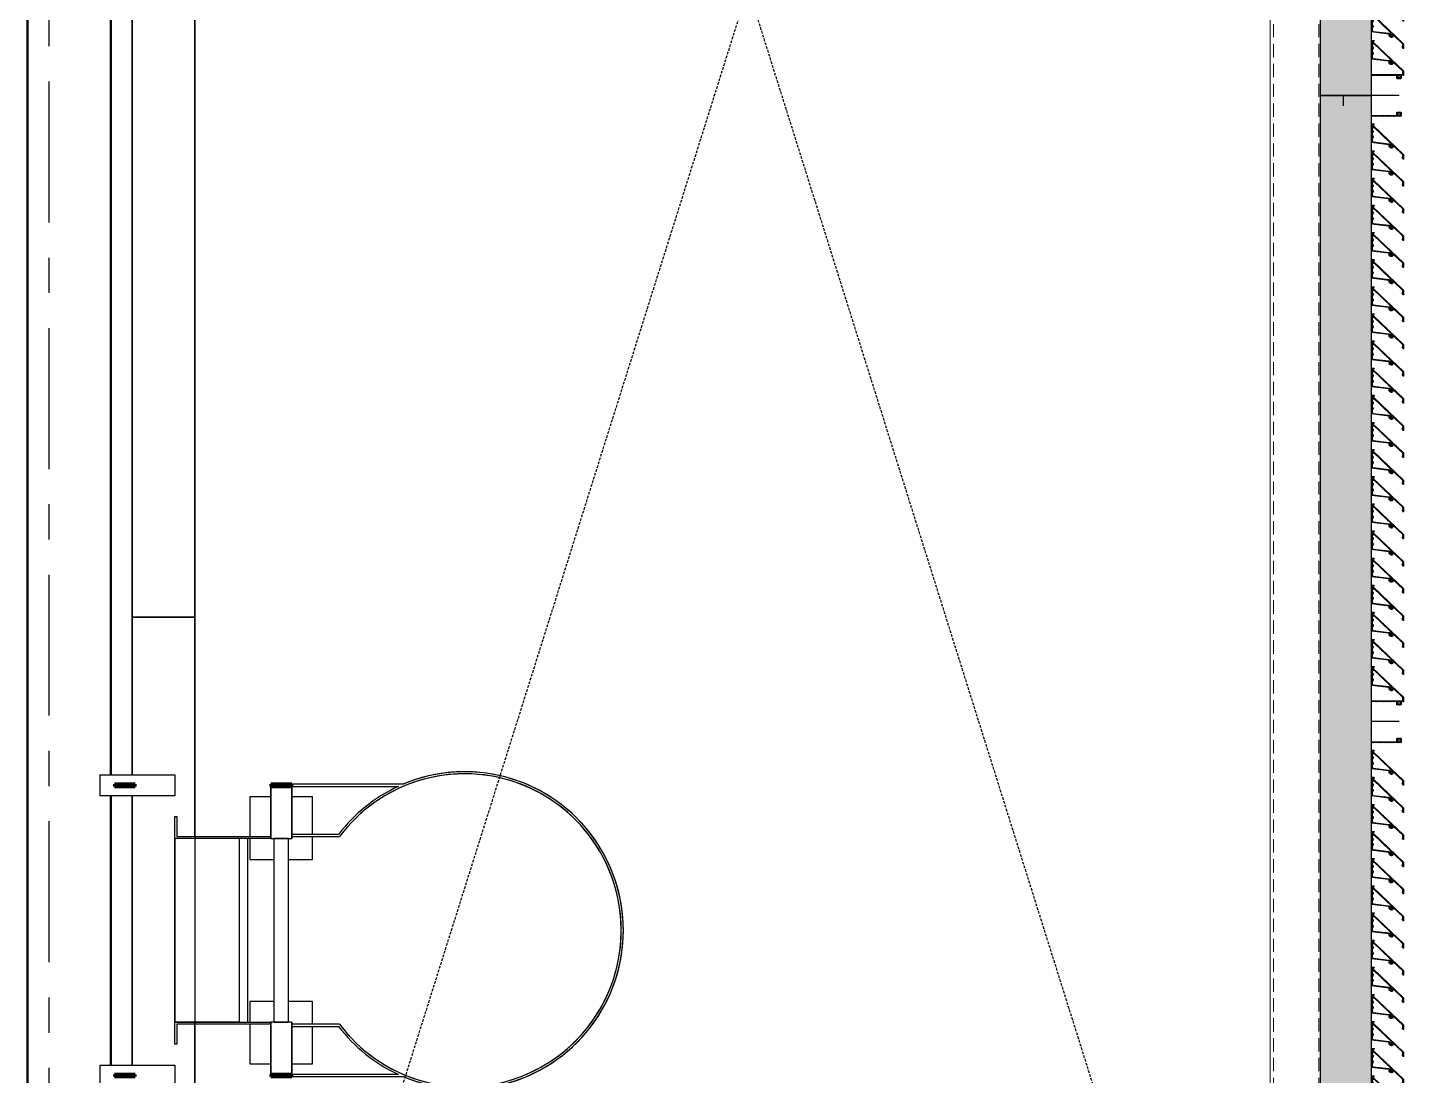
# Model space of a CAD drawing. Header units: millimetres. Extents: x -25371 to 2282244, y -90657 to 147824.
# Drawn here: x 1532033 to 1535331, y -71694 to -69184 of the extents above; entities that cross this region are included whole.
import ezdxf
from ezdxf.enums import TextEntityAlignment as Align
from ezdxf.xclip import XClip

# ---------------------------------------------------------------- set-up
doc = ezdxf.new("R2010")
doc.units = ezdxf.units.MM
doc.header["$XCLIPFRAME"] = 0
doc.set_wipeout_variables(frame=1)
for name, pattern in [('CENTER', [50.8, 31.75, -6.35, 6.35, -6.35]), ('HIDDEN', [9.525, 6.35, -3.175]), ('TA_GL_000.90000', [2.475, 0.9, -0.225, 0.225, -0.225, 0.9])]:
    doc.linetypes.add(name, pattern=pattern)
for name, color, linetype in [('000 - 0_SYM_DWG_GRIDLINE_MAIN_COLOR_251', 7, 'Continuous'), ('000 - 0_SYM_DWG_HIDDENlINE_TEXT_COLOR_1', 7, 'Continuous'), ('000 - 0_SYM_DWG_SLOPE-SYM_TEXT_COLOR_3', 7, 'Continuous'), ('000 - CONCRETE_WALL_HATCH_', 7, 'Continuous'), ('000 - EXISTING_BUILDING_MAIN_COLOR_251', 7, 'Continuous'), ('000 - EXISTING_PRECAST_MAIN_COLOR_1', 7, 'Continuous'), ('000 - EXISTING_STEEL-STRUCTURE_HIDDEN_', 7, 'Continuous'), ('000 - EXISTING_STEEL-STRUCTURE_MAIN_COLOR_1', 7, 'Continuous'), ('000 - EXISTING_STEEL-STRUCTURE_MAIN_COLOR_3', 7, 'Continuous'), ('000 - EXISTING_STEEL-STRUCTURE_WIPEOUT_', 7, 'Continuous'), ('000 - GRID', 7, 'CENTER'), ('010 - ASPG_ACCESSORIES_MAIN_COLOR_1', 7, 'Continuous'), ('010 - ASPG_EXTR_MAIN_COLOR_2', 7, 'Continuous'), ('010 - ASPG_FASTERN_MAIN_COLOR_1', 7, 'Continuous'), ('010 - ASPG_FLASHING_MAIN_COLOR_2', 7, 'Continuous'), ('010 - ASPG_FLASHING_MAIN_COLOR_4', 7, 'Continuous'), ('010 - ASPG_FLASHING_WIPEOUT_', 7, 'Continuous'), ('010 - ASPG_FLASING_WIPEOUT_', 7, 'Continuous'), ('010 - ASPG_FRAMING_CUT_COLOR_4', 7, 'Continuous'), ('010 - ASPG_FRAMING_HATCH_', 7, 'Continuous'), ('010 - ASPG_FRAMING_MAIN_COLOR_2', 7, 'Continuous'), ('010 - ASPG_FRAMING_SUB_COLOR_2', 7, 'Continuous'), ('010 - ASPG_FRAMING_WIPEOUT_', 7, 'Continuous'), ('BOLT & SCREW', 7, 'Continuous')]:
    doc.layers.add(name, color=color, linetype=linetype)
for name, color, linetype, plot in [('010 - ASPG_EXTR_DEF_SUB', 7, 'Continuous', False), ('010 - ASPG_FASTERN_DEF_SUB', 7, 'Continuous', False), ('010 - ASPG_FRAMING_DEF_SUB', 7, 'Continuous', False)]:
    doc.layers.add(name, color=color, linetype=linetype, plot=plot)
for name, color, linetype, lineweight in [('12-GRID', 7, 'CENTER', 13), ('A-FLOR-E', 7, 'Continuous', 35), ('S-BEAM', 7, 'Continuous', 35), ('SCREW', 7, 'Continuous', 5), ('WALL-E', 7, 'Continuous', 50)]:
    doc.layers.add(name, color=color, linetype=linetype, lineweight=lineweight)
doc.styles.add('Arial', font='arial.ttf', dxfattribs={"height": 300})
doc.styles.add('TA', font='', dxfattribs={"height": 4.5})
doc.styles.get('TA').set_extended_font_data('Cordia New')
pattern_1 = [(270, (1257419.24324, -520041.6224), (0.65495992507, -1.1344238721), [0.7562825814, -1.5125651628]), (30, (1257419.24324, -520041.6224), (0.65495992936, 1.1344238696), [0.7562825814, -1.5125651628]), (330, (1257419.24324, -520041.6224), (1.30991985442, -2.48e-09), [-1.5125651628, 0.7562825814])]
pattern_2 = [(315, (1257419.4929, -520021.6224), (1.3369313545, 1.3369313545), []), (45, (1257419.4929, -520021.6224), (-1.3369313545, 1.3369313545), [])]
pattern_3 = [(270, (1257419.4425, -520043.9224), (0.65495992507, -1.1344238721), [0.7562825814, -1.5125651628]), (30, (1257419.4425, -520043.9224), (0.65495992936, 1.1344238696), [0.7562825814, -1.5125651628]), (330, (1257419.4425, -520043.9224), (1.30991985442, -2.48e-09), [-1.5125651628, 0.7562825814])]
pattern_4 = [(315, (1257419.1929, -520023.9224), (1.3369313545, 1.3369313545), []), (45, (1257419.1929, -520023.9224), (-1.3369313545, 1.3369313545), [])]
pattern_5 = [(0, (0, 0), (3.96875, 7.9375), [0, -7.9375])]
pattern_6 = [(0, (0, 0), (19.84375, 39.6875), [0, -39.6875])]

# ---------------------------------------------------------------- blocks, each defined once
blk = doc.blocks.new('DPA_GM-Cage Ladder - H4800 with Protection Ring-5065257-2510-01 ROOF LEVEL PLAN')
at = {"layer": '000 - EXISTING_BUILDING_MAIN_COLOR_251', "color": 7}
for p, q in [((89.5, 1200.7), (89.7, 1199.2)), ((160.3, 1199.2), (160.5, 1200.7)), ((-253.3, 786.9), (-252.1, 787.1)), ((502.1, 787.1), (503.3, 786.9)), ((-225, 674.4), (-225, 357.4)), ((-225, 674.4), (-225, 357.4)), ((-225, 674.4), (-225, 357.4)), ((-220, 407.4), (-220, 663.1)), ((-220, 407.4), (-220, 663.1)), ((-220, 357.4), (-220, 663.1)), ((470, 663.1), (470, 407.4)), ((470, 663.1), (470, 407.4)), ((470, 663.1), (470, 357.4)), ((475, 357.4), (475, 674.4)), ((475, 357.4), (475, 674.4)), ((475, 357.4), (475, 674.4)), ((-105, 519.9), (-105, 407.4)), ((-105, 519.9), (-105, 407.4)), ((-105, 519.9), (-105, 407.4)), ((-100, 407.4), (-100, 522.4)), ((-100, 407.4), (-100, 522.4)), ((-100, 407.4), (-100, 522.4)), ((350, 522.4), (350, 407.4)), ((350, 522.4), (350, 407.4)), ((350, 522.4), (350, 407.4)), ((355, 407.4), (355, 519.9)), ((355, 407.4), (355, 519.9)), ((355, 407.4), (355, 519.9)), ((-105, 457.4), (-195, 457.4)), ((-195, 457.4), (-195, 407.4)), ((-45, 457.4), (-100, 457.4)), ((-45, 399.8), (-45, 457.4)), ((350, 457.4), (295, 457.4)), ((295, 457.4), (295, 399.9)), ((445, 457.4), (355, 457.4)), ((445, 407.4), (445, 457.4)), ((-225, 407.4), (-225, 357.4)), ((-225, 407.4), (-225, 357.4)), ((-100, 407.4), (-225, 407.4)), ((-225, 407.4), (-225, 357.4)), ((-100, 407.4), (-220, 407.4)), ((-100, 407.4), (-220, 407.4)), ((-220, 357.4), (-220, 407.4)), ((-220, 407.4), (-95, 407.4)), ((-105, 407.4), (-100, 407.4)), ((-105, 407.4), (-100, 407.4)), ((-105, 407.4), (-100, 407.4)), ((-95, 407.4), (-100, 407.4)), ((-95, 357.4), (-95, 407.4)), ((-95, 357.4), (-95, 407.4)), ((345, 399.9), (-95, 399.9)), ((345, 399.9), (-95, 399.9)), ((345, 399.9), (-95, 399.9)), ((345, 399.9), (-95, 399.9)), ((345, 399.9), (-95, 399.9)), ((345, 399.9), (-95, 399.9)), ((345, 399.9), (-95, 399.9)), ((345, 399.9), (-95, 399.9)), ((345, 399.9), (-95, 399.9)), ((345, 399.9), (-95, 399.9)), ((345, 399.9), (-95, 399.9)), ((345, 399.9), (-95, 399.9)), ((345, 399.9), (-95, 399.9)), ((345, 399.9), (-95, 399.9)), ((345, 399.9), (-95, 399.9)), ((345, 399.9), (-95, 399.9)), ((345, 399.9), (-95, 399.9)), ((345, 399.9), (-95, 399.9)), ((-95, 365.5), (-95, 399.3)), ((-95, 399.3), (-95, 365.5)), ((-95, 365.5), (-95, 399.3)), ((-95, 399.3), (-95, 365.5)), ((-95, 365.5), (-95, 399.3)), ((-95, 399.3), (-95, 365.5)), ((-95, 365.5), (-95, 399.3)), ((-95, 399.3), (-95, 365.5)), ((-95, 365.5), (-95, 399.3)), ((-95, 399.3), (-95, 365.5)), ((-95, 365.5), (-95, 399.3)), ((-95, 399.3), (-95, 365.5)), ((-95, 365.5), (-95, 399.3)), ((-95, 399.3), (-95, 365.5)), ((-95, 365.5), (-95, 399.3)), ((-95, 399.3), (-95, 365.5)), ((-95, 365.5), (-95, 399.3)), ((-95, 399.3), (-95, 365.5)), ((-95, 365.5), (-95, 399.3)), ((-95, 399.3), (-95, 365.5)), ((-95, 365.5), (-95, 399.3)), ((-95, 399.3), (-95, 365.5)), ((-95, 365.5), (-95, 399.3)), ((-95, 399.3), (-95, 365.5)), ((-95, 365.5), (-95, 399.3)), ((-95, 399.3), (-95, 365.5)), ((-95, 365.5), (-95, 399.3)), ((-95, 399.3), (-95, 365.5)), ((-95, 365.5), (-95, 399.3)), ((-95, 399.3), (-95, 365.5)), ((-95, 365.5), (-95, 399.3)), ((-95, 399.3), (-95, 365.5)), ((-95, 365.5), (-95, 399.3)), ((-95, 399.3), (-95, 365.5)), ((-95, 365.5), (-95, 399.3)), ((-95, 399.3), (-95, 365.5)), ((345, 407.4), (470, 407.4)), ((345, 407.4), (345, 357.4)), ((350, 407.4), (345, 407.4)), ((345, 407.4), (345, 357.4)), ((345, 365.5), (345, 399.3)), ((345, 399.3), (345, 365.5)), ((345, 365.5), (345, 399.3)), ((345, 399.3), (345, 365.5)), ((345, 365.5), (345, 399.3)), ((345, 399.3), (345, 365.5)), ((345, 365.5), (345, 399.3)), ((345, 399.3), (345, 365.5)), ((345, 365.5), (345, 399.3)), ((345, 399.3), (345, 365.5)), ((345, 365.5), (345, 399.3)), ((345, 399.3), (345, 365.5)), ((345, 365.5), (345, 399.3)), ((345, 399.3), (345, 365.5)), ((345, 365.5), (345, 399.3)), ((345, 399.3), (345, 365.5)), ((345, 365.5), (345, 399.3)), ((345, 399.3), (345, 365.5)), ((345, 365.5), (345, 399.3)), ((345, 399.3), (345, 365.5)), ((345, 365.5), (345, 399.3)), ((345, 399.3), (345, 365.5)), ((345, 365.5), (345, 399.3)), ((345, 399.3), (345, 365.5)), ((345, 365.5), (345, 399.3)), ((345, 399.3), (345, 365.5)), ((345, 365.5), (345, 399.3)), ((345, 399.3), (345, 365.5)), ((345, 365.5), (345, 399.3)), ((345, 399.3), (345, 365.5)), ((345, 365.5), (345, 399.3)), ((345, 399.3), (345, 365.5)), ((345, 365.5), (345, 399.3)), ((345, 399.3), (345, 365.5)), ((345, 365.5), (345, 399.3)), ((345, 399.3), (345, 365.5)), ((470, 407.4), (350, 407.4)), ((350, 407.4), (355, 407.4)), ((470, 407.4), (350, 407.4)), ((350, 407.4), (355, 407.4)), ((475, 407.4), (350, 407.4)), ((350, 407.4), (355, 407.4)), ((470, 407.4), (470, 357.4)), ((475, 357.4), (475, 407.4)), ((475, 357.4), (475, 407.4)), ((475, 357.4), (475, 407.4)), ((-95, 364.9), (345, 364.9)), ((-95, 364.9), (345, 364.9)), ((-95, 364.9), (345, 364.9)), ((-95, 364.9), (345, 364.9)), ((-95, 364.9), (345, 364.9)), ((-95, 364.9), (345, 364.9)), ((-95, 364.9), (345, 364.9)), ((-95, 364.9), (345, 364.9)), ((-95, 364.9), (345, 364.9)), ((-95, 364.9), (345, 364.9)), ((-95, 364.9), (345, 364.9)), ((-95, 364.9), (345, 364.9)), ((-95, 364.9), (345, 364.9)), ((-95, 364.9), (345, 364.9)), ((-95, 364.9), (345, 364.9)), ((-95, 364.9), (345, 364.9)), ((-95, 364.9), (345, 364.9)), ((-95, 364.9), (345, 364.9)), ((-45, 307.4), (-45, 364.9)), ((295, 365), (295, 307.4)), ((-225, 357.4), (-100, 357.4)), ((-225, 357.4), (-220, 357.4)), ((-225, 357.4), (-100, 357.4)), ((-225, 357.4), (-220, 357.4)), ((-225, 357.4), (-100, 357.4)), ((-225, 357.4), (-220, 357.4)), ((-95, 357.4), (-220, 357.4)), ((-195, 357.4), (-195, 307.4)), ((-100, 357.4), (-95, 357.4)), ((-100, 132.4), (-100, 357.4)), ((-100, 357.4), (-95, 357.4)), ((-100, 175), (-100, 357.4)), ((-100, 357.4), (-95, 357.4)), ((-95, 357.4), (-95, 127.4)), ((-95, 357.4), (-95, 175)), ((470, 357.4), (345, 357.4)), ((345, 357.4), (350, 357.4)), ((345, 127.4), (345, 357.4)), ((345, 357.4), (350, 357.4)), ((345, 175), (345, 357.4)), ((345, 357.4), (350, 357.4)), ((350, 357.4), (475, 357.4)), ((350, 357.4), (475, 357.4)), ((350, 357.4), (475, 357.4)), ((350, 357.4), (350, 132.4)), ((350, 357.4), (350, 175)), ((445, 307.4), (445, 357.4)), ((470, 357.4), (475, 357.4)), ((470, 357.4), (475, 357.4)), ((470, 357.4), (475, 357.4)), ((-195, 307.4), (-100, 307.4)), ((-95, 307.4), (-45, 307.4)), ((345, 302.4), (-95, 302.4)), ((-95, 302.4), (-95, 127.4)), ((295, 307.4), (345, 307.4)), ((345, 127.4), (345, 302.4)), ((350, 307.4), (445, 307.4)), ((-95, 282.4), (-95, 127.4)), ((345, 282.4), (-95, 282.4)), ((345, 282.4), (345, 127.4)), ((-147.5, 127.4), (-147.5, 132.4)), ((-147.5, 132.4), (-100, 132.4)), ((350, 132.4), (397.5, 132.4)), ((397.5, 132.4), (397.5, 127.4)), ((-247.5, -52.6), (-247.5, 127.4)), ((-247.5, 127.4), (-197.5, 127.4)), ((-197.5, 127.4), (-197.5, -52.6)), ((-95, 127.4), (-147.5, 127.4)), ((345, 127.4), (-95, 127.4)), ((-95, 127.4), (345, 127.4)), ((397.5, 127.4), (345, 127.4)), ((447.5, -52.6), (447.5, 127.4)), ((447.5, 127.4), (497.5, 127.4)), ((497.5, 127.4), (497.5, -52.6)), ((-247.5, -52.6), (-197.5, -52.6)), ((447.5, -52.6), (497.5, -52.6))]:
    blk.add_line(p, q, dxfattribs=at)
at = {"layer": '000 - EXISTING_BUILDING_MAIN_COLOR_251', "color": 7, "lineweight": 70}
for p, q in [((-225, 407.4), (-225, 357.4)), ((-220, 407.4), (-225, 407.4)), ((-220, 357.4), (-220, 407.4)), ((475, 407.4), (470, 407.4)), ((470, 407.4), (470, 357.4)), ((475, 357.4), (475, 407.4)), ((-225, 357.4), (-220, 357.4)), ((470, 357.4), (475, 357.4)), ((-220, 32.4), (-225, 32.4)), ((-225, 32.4), (-225, -17.6)), ((-220, -17.6), (-220, 32.4)), ((475, 32.4), (470, 32.4)), ((470, 32.4), (470, -17.6)), ((475, -17.6), (475, 32.4)), ((-225, -17.6), (-220, -17.6)), ((470, -17.6), (475, -17.6))]:
    blk.add_line(p, q, dxfattribs=at)
at = {"layer": '000 - EXISTING_BUILDING_MAIN_COLOR_251', "color": 7}
for radius, start, end in [(380, 337.0805, 202.9195), (380, 95.3548, 174.6498), (380, 95.3548, 174.6498), (375, 358.5717, 181.4283), (375, 358.5717, 181.4283), (375, 306.8699, 233.1301), (380, 84.6446, 95.3554), (380, 5.3502, 84.6452), (380, 5.3502, 84.6452), (380, 174.6446, 181.7369), (380, 358.2631, 5.3554), (380, 181.7334, 183.122), (380, 181.7334, 183.122), (380, 183.1185, 185.3554), (375, 181.4316, 182.7671), (375, 182.7703, 233.1301), (375, 182.7703, 233.1301), (375, 306.8699, 357.2297), (375, 306.8699, 357.2297), (375, 357.2329, 358.5684), (380, 354.6446, 356.8815), (380, 356.878, 358.2666), (380, 356.878, 358.2666), (380, 185.3602, 202.9195), (380, 185.3602, 202.9195), (380, 337.0805, 354.6398), (380, 337.0805, 354.6398), (380, 204.784, 232.7522), (380, 204.784, 232.7522), (380, 204.784, 232.7522), (380, 307.2478, 335.216), (380, 307.2478, 335.216), (380, 307.2478, 335.216)]:
    blk.add_arc((125, 822.4), radius, start, end, dxfattribs=at)
blk = doc.blocks.new('System Panel - DPA-AR_Facade_Solid Panel 150mm-V20-2510-01 ROOF LEVEL PLAN')
at = {"layer": '000 - EXISTING_PRECAST_MAIN_COLOR_1', "color": 7}
for p, q in [((-750, -50), (750, -50)), ((750, -50), (-750, -50)), ((-750, -200), (-750, -50)), ((-750, -50), (-750, -200)), ((750, -50), (750, -200)), ((750, -50), (750, -200)), ((-750, -200), (750, -200)), ((750, -200), (-750, -200))]:
    blk.add_line(p, q, dxfattribs=at)
blk = doc.blocks.new('System Panel - DPA-AR_Facade_Solid Panel 150mm-V29-2510-01 ROOF LEVEL PLAN')
at = {"layer": '000 - EXISTING_PRECAST_MAIN_COLOR_1', "color": 7}
for p, q in [((-750, -50), (-372.5, -50)), ((-372.5, -50), (-750, -50)), ((-750, -200), (-750, -50)), ((-750, -50), (-750, -200)), ((-322.5, -50), (322.5, -50)), ((322.5, -50), (-322.5, -50)), ((372.5, -50), (750, -50)), ((750, -50), (372.5, -50)), ((750, -50), (750, -200)), ((750, -50), (750, -200)), ((-750, -200), (-225, -200)), ((-225, -200), (-750, -200)), ((225, -200), (750, -200)), ((750, -200), (225, -200))]:
    blk.add_line(p, q, dxfattribs=at)
blk = doc.blocks.new('System Panel - DPA-AR_Facade_Solid Panel 150mm-V30-2510-01 ROOF LEVEL PLAN')
at = {"layer": '000 - EXISTING_PRECAST_MAIN_COLOR_1', "color": 7}
for p, q in [((-750, -50), (750, -50)), ((750, -50), (-750, -50)), ((-750, -200), (-750, -50)), ((-750, -50), (-750, -200)), ((750, -50), (750, -200)), ((750, -50), (750, -200)), ((-750, -200), (750, -200)), ((750, -200), (-750, -200))]:
    blk.add_line(p, q, dxfattribs=at)
blk = doc.blocks.new('System Panel - DPA-AR_Facade_Solid Panel 150mm-V31-2510-01 ROOF LEVEL PLAN')
at = {"layer": '000 - EXISTING_PRECAST_MAIN_COLOR_1', "color": 7}
for p, q in [((-750, -50), (-372.5, -50)), ((-372.5, -50), (-750, -50)), ((-750, -200), (-750, -50)), ((-750, -50), (-750, -200)), ((-322.5, -50), (322.5, -50)), ((322.5, -50), (-322.5, -50)), ((372.5, -50), (750, -50)), ((750, -50), (372.5, -50)), ((750, -50), (750, -200)), ((750, -50), (750, -200)), ((-750, -200), (-225, -200)), ((750, -200), (-750, -200)), ((225, -200), (750, -200))]:
    blk.add_line(p, q, dxfattribs=at)
blk = doc.blocks.new('C-1-VS01_REV00_20260615-120454_LOPF_EX')
at = {"layer": '000 - 0_SYM_DWG_HIDDENlINE_TEXT_COLOR_1', "color": 7, "linetype": 'HIDDEN'}
for p, q in [((6999.537, 11869.999), (9649.537, 3449.999)), ((9649.537, 11855), (6999.537, 3449.999))]:
    blk.add_line(p, q, dxfattribs=at)
at = {"layer": 'A-FLOR-E', "color": 7}
for p, q in [((6799.538, 11999.518), (6799.538, 5772.499)), ((6799.538, 5772.499), (6799.538, 11999.518)), ((6799.538, 11999.518), (6799.538, 5772.499)), ((6799.538, 5772.499), (6799.538, 11999.518)), ((6799.538, 5722.499), (6799.538, 5077.499)), ((6799.538, 5077.499), (6799.538, 5722.499)), ((6799.538, 5722.499), (6799.538, 5077.499)), ((6799.538, 5077.499), (6799.538, 5722.499))]:
    blk.add_line(p, q, dxfattribs=at)
at = {"layer": 'S-BEAM', "color": 7}
for p, q in [((6799.538, 5772.499), (6799.538, 11552)), ((6799.538, 5772.499), (6799.538, 9049.999)), ((6799.538, 5077.499), (6799.538, 5722.499)), ((6799.538, 5077.499), (6799.538, 5722.499))]:
    blk.add_line(p, q, dxfattribs=at)
at = {"layer": 'WALL-E', "color": 7}
for p, q in [((6598.812, -5949.999), (6598.812, 11800)), ((6798.812, 11800), (6798.812, 5772.499)), ((6798.812, 5722.499), (6798.812, 5077.499))]:
    blk.add_line(p, q, dxfattribs=at)
at = {"layer": '000 - EXISTING_BUILDING_MAIN_COLOR_251', "color": 7, "rotation": 270}
blk.add_blockref('DPA_GM-Cage Ladder - H4800 with Protection Ring-5065257-2510-01 ROOF LEVEL PLAN', (6824.537, 5524.999), dxfattribs=at)
at = {"layer": '000 - EXISTING_PRECAST_MAIN_COLOR_1', "color": 7, "rotation": 90}
for name, p in [('System Panel - DPA-AR_Facade_Solid Panel 150mm-V20-2510-01 ROOF LEVEL PLAN', (6799.537, 6899.999)), ('System Panel - DPA-AR_Facade_Solid Panel 150mm-V30-2510-01 ROOF LEVEL PLAN', (6799.537, 6899.999)), ('System Panel - DPA-AR_Facade_Solid Panel 150mm-V29-2510-01 ROOF LEVEL PLAN', (6799.537, 5399.999)), ('System Panel - DPA-AR_Facade_Solid Panel 150mm-V31-2510-01 ROOF LEVEL PLAN', (6799.537, 5399.999))]:
    blk.add_blockref(name, p, dxfattribs=at)
blk = doc.blocks.new('*U332')
at = {"layer": '000 - 0_SYM_DWG_GRIDLINE_MAIN_COLOR_251', "color": 7, "linetype": 'ByBlock', "ltscale": 5}
blk.add_line((2, 0), (-307.656, 0), dxfattribs=at)
at = {"color": 7, "style": 'TA', "flags": 1}
blk.add_attdef('LOCATION', (6, -6), '', height=4.5, rotation=270, dxfattribs=at)
at = {"layer": '000 - 0_SYM_DWG_SLOPE-SYM_TEXT_COLOR_3', "color": 7, "style": 'Arial'}
blk.add_attdef('GRID-HEAD', text='', height=4, rotation=270, dxfattribs=at).set_placement((21.736, 0), align=Align.MIDDLE_CENTER)
blk = doc.blocks.new('C-1-VS01_REV00_20260615-121114_LOPF_DIMS')
at = {"layer": '000 - GRID', "color": 7, "linetype": 'TA_GL_000.90000', "xscale": 75, "yscale": 75, "zscale": 75, "rotation": 90}
blk.add_blockref('*U332', (6650, 13780), dxfattribs=at)
blk = doc.blocks.new('*U2483')
at = {"layer": '12-GRID', "color": 7, "linetype": 'CENTER'}
for p, q in [((0, -6.2), (0, 2.2)), ((-4.2, -2), (4.2, -2))]:
    blk.add_line(p, q, dxfattribs=at)
at = {"layer": 'BOLT & SCREW', "color": 7}
for p, q in [((-0.6, -1.8), (-1.8, -1.6)), ((-0.6, -2.2), (-1.8, -2.4)), ((-0.5, -1.8), (-0.9, -1.6)), ((-0.5, -2.2), (-0.9, -2.4)), ((-0.2, -1.4), (-0.4, -0.2)), ((-0.2, -1.5), (-0.4, -1.1)), ((-0.2, -2.5), (-0.4, -2.9)), ((-0.2, -2.6), (-0.4, -3.8)), ((0.2, -1.4), (0.4, -0.2)), ((0.2, -1.5), (0.4, -1.1)), ((0.4, -2.9), (0.2, -2.5)), ((0.2, -2.6), (0.4, -3.8)), ((0.5, -1.8), (0.9, -1.6)), ((0.5, -2.2), (0.9, -2.4)), ((0.6, -1.8), (1.8, -1.6)), ((0.6, -2.2), (1.8, -2.4))]:
    blk.add_line(p, q, dxfattribs=at)
for points in [[(-1.8, -1.6), (-0.9, -1.6, 0.414214), (-0.4, -1.1), (-0.4, -0.2), (0.4, -0.2), (0.4, -1.1, 0.414214), (0.9, -1.6), (1.8, -1.6), (1.8, -2.4), (0.9, -2.4, 0.414214), (0.4, -2.9), (0.4, -3.8), (-0.4, -3.8), (-0.4, -2.9, 0.414214), (-0.9, -2.4), (-1.8, -2.4)], [(0.2, -2.5, -0.414214), (0.5, -2.2), (0.6, -2.2), (0.6, -1.8), (0.5, -1.8, -0.414214), (0.2, -1.5), (0.2, -1.4), (-0.2, -1.4), (-0.2, -1.5, -0.414214), (-0.5, -1.8), (-0.6, -1.8), (-0.6, -2.2), (-0.5, -2.2, -0.414214), (-0.2, -2.5), (-0.2, -2.6), (0.2, -2.6)]]:
    blk.add_lwpolyline(points, format="xyb", close=True, dxfattribs=at)
blk.add_circle((0, -2), 3.5, dxfattribs=at)
blk = doc.blocks.new('000_ASPG_TYP_FILES_20260218-010703_FRAME_EXTR_')
at = {"layer": '010 - ASPG_FRAMING_HATCH_'}
h = blk.add_hatch(dxfattribs=at)
h.set_pattern_fill('ANSI32', scale=0.1, angle=180)
edge = h.paths.add_edge_path()
edge.add_line((2, 16), (2, 2))
edge.add_line((2, 2), (39.7, 2))
edge.add_arc((39.7, 1.7), 0.3, 0, 90, ccw=False)
edge.add_line((40, 1.7), (40, 0.3))
edge.add_arc((39.7, 0.3), 0.3, -90, 0, ccw=False)
edge.add_line((39.7, 0), (0.3, 0))
edge.add_arc((0.3, 0.3), 0.3, 180, 270, ccw=False)
edge.add_line((0, 0.3), (0, 17.7))
edge.add_arc((0.3, 17.7), 0.3, 90, 180, ccw=False)
edge.add_line((0.3, 18), (22.6, 18))
edge.add_arc((22.6, 18.5), 0.5, 270, 380.2095)
edge.add_arc((26.2, 19.8), 3.35, 182.0638, 200.2095, ccw=False)
edge.add_arc((23.6, 19.7), 0.76, 2.0638, 182.0638, ccw=False)
edge.add_arc((26.2, 19.8), 1.83, 182.0638, 447.9362)
edge.add_arc((26.3, 22.4), 0.76, 87.9362, 267.9362, ccw=False)
edge.add_arc((26.2, 19.8), 3.35, 69.7905, 87.9362, ccw=False)
edge.add_arc((27.5, 23.4), 0.5, 249.7905, 360)
edge.add_line((28, 23.4), (28, 26.7))
edge.add_line((28, 26.7), (28.5, 27.2))
edge.add_line((28.5, 27.2), (28, 27.7))
edge.add_line((28, 27.7), (28, 38.6))
edge.add_line((28, 38.6), (28.5, 39.1))
edge.add_line((28.5, 39.1), (28, 39.6))
edge.add_line((28, 39.6), (28, 42.9))
edge.add_arc((27.5, 42.9), 0.5, 0, 110.2095)
edge.add_arc((26.2, 46.5), 3.35, 272.0638, 290.2095, ccw=False)
edge.add_arc((26.3, 43.9), 0.76, 92.0638, 272.0638, ccw=False)
edge.add_arc((26.2, 46.5), 1.83, 272.0638, 537.9362)
edge.add_arc((23.6, 46.6), 0.76, 177.9362, 357.9362, ccw=False)
edge.add_arc((26.2, 46.5), 3.35, 159.7905, 177.9362, ccw=False)
edge.add_arc((22.6, 47.8), 0.5, 339.7905, 450)
edge.add_line((22.6, 48.3), (0.3, 48.3))
edge.add_arc((0.3, 48.6), 0.3, 180, 270, ccw=False)
edge.add_line((0, 48.6), (0, 60))
edge.add_arc((0.3, 60), 0.3, 90, 180, ccw=False)
edge.add_line((0.3, 60.3), (5, 60.3))
edge.add_line((5, 60.3), (5, 65))
edge.add_arc((5.3, 65), 0.3, 90, 180, ccw=False)
edge.add_line((5.3, 65.3), (30, 65.3))
edge.add_line((30, 65.3), (30, 63.6))
edge.add_arc((29.7, 63.6), 0.3, -90, 0, ccw=False)
edge.add_line((29.7, 63.3), (7.3, 63.3))
edge.add_arc((7.3, 63), 0.3, 90, 180)
edge.add_line((7, 63), (7, 58.3))
edge.add_line((7, 58.3), (2.3, 58.3))
edge.add_arc((2.3, 58), 0.3, 90, 180)
edge.add_line((2, 58), (2, 50.6))
edge.add_arc((2.3, 50.6), 0.3, 180, 270)
edge.add_line((2.3, 50.3), (29.7, 50.3))
edge.add_arc((29.7, 50), 0.3, 0, 90, ccw=False)
edge.add_line((30, 50), (30, 26.7))
edge.add_line((30, 26.7), (30, 16.3))
edge.add_arc((29.7, 16.3), 0.3, -90, 0, ccw=False)
edge.add_line((29.7, 16), (2, 16))
at = {"layer": '010 - ASPG_FRAMING_CUT_COLOR_4', "color": 7}
blk.add_lwpolyline([(2, 16), (2, 2), (39.7, 2, -0.414214), (40, 1.7), (40, 0.3, -0.414214), (39.7, 0), (0.3, 0, -0.414214), (0, 0.3), (0, 17.7, -0.414214), (0.3, 18), (22.6, 18, 0.52173), (23, 18.7, -0.079342), (22.8, 19.7, -1), (24.3, 19.8, 2.296346), (26.2, 21.7, -1), (26.3, 23.2, -0.079342), (27.3, 23, 0.52173), (28, 23.4), (28, 26.7), (28.5, 27.2), (28, 27.7), (28, 38.6), (28.5, 39.1), (28, 39.6), (28, 42.9, 0.52173), (27.3, 43.3, -0.079342), (26.3, 43.1, -1), (26.2, 44.6, 2.296346), (24.3, 46.5, -1), (22.8, 46.6, -0.079342), (23, 47.6, 0.52173), (22.6, 48.3), (0.3, 48.3, -0.414214), (0, 48.6), (0, 60, -0.414214), (0.3, 60.3), (5, 60.3), (5, 65, -0.414214), (5.3, 65.3), (30, 65.3), (30, 63.6, -0.414214), (29.7, 63.3), (7.3, 63.3, 0.414214), (7, 63), (7, 58.3), (2.3, 58.3, 0.414214), (2, 58), (2, 50.6, 0.414214), (2.3, 50.3), (29.7, 50.3, -0.414214), (30, 50), (30, 26.7), (30, 16.3, -0.414214), (29.7, 16)], format="xyb", close=True, dxfattribs=at)
at = {"color": 7}
for p in [(26.2, 48.5), (26.2, 21.8)]:
    blk.add_blockref('*U2483', p, dxfattribs=at)
blk = doc.blocks.new('*U2490')
at = {"layer": '010 - ASPG_FRAMING_HATCH_', "transparency": 33554585}
h = blk.add_hatch(dxfattribs=at)
h.set_pattern_fill('ANSI32', scale=0.25)
edge = h.paths.add_edge_path()
edge.add_line((2, -50), (2, -75))
edge.add_line((2, -75), (0, -75))
edge.add_line((0, -75), (0, -49))
edge.add_arc((1, -49), 1, 90, 180, ccw=False)
edge.add_line((1, -48), (63, -48))
edge.add_arc((63, -47), 1, 270, 360)
edge.add_line((64, -47), (64, 47))
edge.add_arc((63, 47), 1, 0, 90)
edge.add_line((63, 48), (1, 48))
edge.add_arc((1, 49), 1, 180, 270, ccw=False)
edge.add_line((0, 49), (0, 75))
edge.add_line((0, 75), (2, 75))
edge.add_line((2, 75), (2, 50))
edge.add_line((2, 50), (141, 50))
edge.add_line((141, 50), (141, 41))
edge.add_arc((140, 41), 1, 270, 360, ccw=False)
edge.add_line((140, 40), (132, 40))
edge.add_arc((132, 41), 1, 180, 270, ccw=False)
edge.add_line((131, 41), (131, 47))
edge.add_arc((130, 47), 1, 0, 90)
edge.add_line((130, 48), (67, 48))
edge.add_arc((67, 47), 1, 90, 180)
edge.add_line((66, 47), (66, -47))
edge.add_arc((67, -47), 1, 180, 270)
edge.add_line((67, -48), (130, -48))
edge.add_arc((130, -47), 1, 270, 360)
edge.add_line((131, -47), (131, -41))
edge.add_arc((132, -41), 1, 90, 180, ccw=False)
edge.add_line((132, -40), (140, -40))
edge.add_arc((140, -41), 1, 0, 90, ccw=False)
edge.add_line((141, -41), (141, -50))
edge.add_line((141, -50), (2, -50))
h.paths.add_polyline_path([(139, 48), (139, 42), (133, 42), (133, 48)], flags=16)
h.paths.add_polyline_path([(139, -48), (139, -42), (133, -42), (133, -48)], flags=16)
at = {"layer": '010 - ASPG_FRAMING_HATCH_'}
h = blk.add_hatch(dxfattribs=at)
h.set_pattern_fill('ANSI37', scale=0.595498, angle=-90)
h.set_pattern_definition(pattern_4)
edge = h.paths.add_edge_path()
edge.add_ellipse((11.5, 55), major_axis=(0, -5), ratio=0.644482, start_angle=180, end_angle=360, ccw=False)
edge.add_line((11.5, 60), (2, 60))
edge.add_arc((-7.9, 55), 11.1, -26.7963, 26.7963, ccw=False)
edge.add_line((2, 50), (11.5, 50))
h = blk.add_hatch(dxfattribs=at)
h.set_pattern_fill('HONEY', scale=0.238199, angle=-90)
h.set_pattern_definition(pattern_3)
edge = h.paths.add_edge_path()
edge.add_ellipse((11.8, 55), major_axis=(0, -5), ratio=0.644482, start_angle=0, end_angle=360, ccw=False)
h = blk.add_hatch(dxfattribs=at)
h.set_pattern_fill('HONEY', scale=0.238199, angle=-90)
h.set_pattern_definition(pattern_1)
edge = h.paths.add_edge_path()
edge.add_ellipse((57.5, 55), major_axis=(0, -5), ratio=0.644482, start_angle=0, end_angle=360)
h = blk.add_hatch(dxfattribs=at)
h.set_pattern_fill('ANSI37', scale=0.595498, angle=-90)
h.set_pattern_definition(pattern_2)
edge = h.paths.add_edge_path()
edge.add_ellipse((57.8, 55), major_axis=(0, -5), ratio=0.644482, start_angle=0, end_angle=180)
edge.add_line((57.8, 60), (62, 60))
edge.add_arc((62, 60.3), 0.3, -90, 0)
edge.add_line((62.3, 60.3), (62.3, 61))
edge.add_line((62.3, 61), (61.8, 61.5))
edge.add_line((61.8, 61.5), (62.3, 62))
edge.add_line((62.3, 62), (61.8, 62.5))
edge.add_line((61.8, 62.5), (62.3, 63))
edge.add_line((62.3, 63), (61.8, 63.5))
edge.add_line((61.8, 63.5), (62.3, 64))
edge.add_line((62.3, 64), (62.3, 65))
edge.add_line((62.3, 65), (63.3, 65))
edge.add_line((63.3, 65), (63.8, 65.5))
edge.add_line((63.8, 65.5), (64.3, 65))
edge.add_line((64.3, 65), (64.8, 65.5))
edge.add_line((64.8, 65.5), (65.3, 65))
edge.add_line((65.3, 65), (65.8, 65.5))
edge.add_line((65.8, 65.5), (66.3, 65))
edge.add_line((66.3, 65), (67, 65))
edge.add_arc((67, 65.3), 0.3, -90, 0)
edge.add_line((67.3, 65.3), (67.3, 60))
edge.add_arc((77.2, 55), 11.1, 153.2037, 206.7963)
edge.add_line((67.3, 50), (57.8, 50))
h = blk.add_hatch(dxfattribs=at)
h.set_pattern_fill('ANSI37', scale=0.595498, angle=-90)
h.set_pattern_definition(pattern_4)
edge = h.paths.add_edge_path()
edge.add_ellipse((11.5, -55), major_axis=(0, 5), ratio=0.644482, start_angle=0, end_angle=180)
edge.add_line((11.5, -60), (2, -60))
edge.add_arc((-7.9, -55), 11.1, 333.2037, 386.7963)
edge.add_line((2, -50), (11.5, -50))
h = blk.add_hatch(dxfattribs=at)
h.set_pattern_fill('HONEY', scale=0.238199, angle=-90)
h.set_pattern_definition(pattern_3)
edge = h.paths.add_edge_path()
edge.add_ellipse((11.8, -55), major_axis=(0, 5), ratio=0.644482, start_angle=0, end_angle=360)
h = blk.add_hatch(dxfattribs=at)
h.set_pattern_fill('HONEY', scale=0.238199, angle=-90)
h.set_pattern_definition(pattern_1)
edge = h.paths.add_edge_path()
edge.add_ellipse((57.5, -55), major_axis=(0, 5), ratio=0.644482, start_angle=0, end_angle=360, ccw=False)
h = blk.add_hatch(dxfattribs=at)
h.set_pattern_fill('ANSI37', scale=0.595498, angle=-90)
h.set_pattern_definition(pattern_2)
edge = h.paths.add_edge_path()
edge.add_ellipse((57.8, -55), major_axis=(0, 5), ratio=0.644482, start_angle=180, end_angle=360, ccw=False)
edge.add_line((57.8, -60), (62, -60))
edge.add_arc((62, -60.3), 0.3, 360, 450, ccw=False)
edge.add_line((62.3, -60.3), (62.3, -61))
edge.add_line((62.3, -61), (61.8, -61.5))
edge.add_line((61.8, -61.5), (62.3, -62))
edge.add_line((62.3, -62), (61.8, -62.5))
edge.add_line((61.8, -62.5), (62.3, -63))
edge.add_line((62.3, -63), (61.8, -63.5))
edge.add_line((61.8, -63.5), (62.3, -64))
edge.add_line((62.3, -64), (62.3, -65))
edge.add_line((62.3, -65), (63.3, -65))
edge.add_line((63.3, -65), (63.8, -65.5))
edge.add_line((63.8, -65.5), (64.3, -65))
edge.add_line((64.3, -65), (64.8, -65.5))
edge.add_line((64.8, -65.5), (65.3, -65))
edge.add_line((65.3, -65), (65.8, -65.5))
edge.add_line((65.8, -65.5), (66.3, -65))
edge.add_line((66.3, -65), (67, -65))
edge.add_arc((67, -65.3), 0.3, 360, 450, ccw=False)
edge.add_line((67.3, -65.3), (67.3, -60))
edge.add_arc((77.2, -55), 11.1, 153.2037, 206.7963, ccw=False)
edge.add_line((67.3, -50), (57.8, -50))
at = {"layer": '010 - ASPG_FASTERN_DEF_SUB', "color": 7}
blk.add_point((0, 0), dxfattribs=at)
at = {"layer": '010 - ASPG_FRAMING_CUT_COLOR_4', "color": 7}
blk.add_lwpolyline([(2, -50), (2, -75), (0, -75), (0, -49, -0.414214), (1, -48), (63, -48, 0.414214), (64, -47), (64, 47, 0.414214), (63, 48), (1, 48, -0.414214), (0, 49), (0, 75), (2, 75), (2, 50), (141, 50), (141, 41, -0.414214), (140, 40), (132, 40, -0.414214), (131, 41), (131, 47, 0.414214), (130, 48), (67, 48, 0.414214), (66, 47), (66, -47, 0.414214), (67, -48), (130, -48, 0.414214), (131, -47), (131, -41, -0.414214), (132, -40), (140, -40, -0.414214), (141, -41), (141, -50)], format="xyb", close=True, dxfattribs=at)
for points in [[(139, 48), (139, 42), (133, 42), (133, 48)], [(139, -48), (139, -42), (133, -42), (133, -48)]]:
    blk.add_lwpolyline(points, close=True, dxfattribs=at)
at = {"layer": '010 - ASPG_FRAMING_DEF_SUB', "color": 7, "transparency": 33554508}
blk.add_line((136.5, 0), (-4.5, 0), dxfattribs=at)
at = {"layer": '010 - ASPG_FRAMING_DEF_SUB', "color": 7, "transparency": 33554457}
for points in [[(2, 50), (15, 50), (15, 60), (2, 60)], [(54.3, 50), (67.3, 50), (67.3, 65.5), (54.3, 65.5)], [(2, -50), (15, -50), (15, -60), (2, -60)], [(54.3, -50), (67.3, -50), (67.3, -65.5), (54.3, -65.5)]]:
    blk.add_lwpolyline(points, close=True, dxfattribs=at)
at = {"layer": '010 - ASPG_FRAMING_SUB_COLOR_2', "color": 7}
for points in [[(11.8, 50), (2, 50, 0.238199), (2, 60), (11.8, 60)], [(57.5, 50), (67.3, 50, -0.238199), (67.3, 60), (67.3, 65.3, -0.414214), (67, 65), (66.3, 65), (65.8, 65.5), (65.3, 65), (64.8, 65.5), (64.3, 65), (63.8, 65.5), (63.3, 65), (62.3, 65), (62.3, 64), (61.8, 63.5), (62.3, 63), (61.8, 62.5), (62.3, 62), (61.8, 61.5), (62.3, 61), (62.3, 60.3, -0.414214), (62, 60), (57.5, 60)], [(11.8, -50), (2, -50, -0.238199), (2, -60), (11.8, -60)], [(57.5, -50), (67.3, -50, 0.238199), (67.3, -60), (67.3, -65.3, 0.414214), (67, -65), (66.3, -65), (65.8, -65.5), (65.3, -65), (64.8, -65.5), (64.3, -65), (63.8, -65.5), (63.3, -65), (62.3, -65), (62.3, -64), (61.8, -63.5), (62.3, -63), (61.8, -62.5), (62.3, -62), (61.8, -61.5), (62.3, -61), (62.3, -60.3, 0.414214), (62, -60), (57.5, -60)]]:
    blk.add_lwpolyline(points, format="xyb", dxfattribs=at)
at = {"layer": '010 - ASPG_FRAMING_SUB_COLOR_2', "color": 7, "extrusion": (0, 0, -1)}
for centre, major_axis in [((11.8, 55), (0, -5)), ((57.5, -55), (0, 5))]:
    blk.add_ellipse(centre, major_axis=major_axis, ratio=0.644482, dxfattribs=at)
at = {"layer": '010 - ASPG_FRAMING_SUB_COLOR_2', "color": 7}
for centre, major_axis in [((57.5, 55), (0, -5)), ((11.8, -55), (0, 5))]:
    blk.add_ellipse(centre, major_axis=major_axis, ratio=0.644482, dxfattribs=at)
blk = doc.blocks.new('PZG35-9D5')
at = {"layer": '010 - ASPG_FASTERN_MAIN_COLOR_1', "color": 7}
for p, q in [((-1.4, 0), (-1.4, -1.1)), ((0, 3.7), (0, -10.5)), ((1.4, 0), (1.4, -0.6)), ((-1.9, -1.4), (1.9, -0.9)), ((-1.9, -1.4), (-1.4, -1.1)), ((-1.9, -1.4), (-1.4, -1.7)), ((-1.9, -2.7), (1.9, -2.2)), ((-1.9, -2.7), (-1.4, -2.4)), ((-1.9, -2.7), (-1.4, -3)), ((-1.9, -4), (-1.4, -3.7)), ((-1.9, -4), (-1, -3.9)), ((-1.9, -4), (-1.4, -4.3)), ((-1.4, -1.1), (1.4, -0.6)), ((-1.4, -1.7), (1.4, -1.2)), ((-1.4, -1.7), (-1.4, -2.4)), ((-1.4, -2.4), (1.4, -1.9)), ((-1.4, -3), (1.4, -2.5)), ((-1.4, -3), (-1.4, -3.7)), ((-1.4, -3.7), (-0.8, -3.6)), ((-1.4, -4.3), (-1.4, -8.1)), ((-1.4, -4.3), (-1.2, -4.3)), ((0, -9.5), (-1.4, -8.1)), ((0, -9.5), (1.4, -8.1)), ((0.6, -3.3), (1.4, -3.2)), ((0.7, -3.7), (1.9, -3.5)), ((0.7, -3.9), (1.4, -3.8)), ((0.7, -4.6), (1.4, -4.5)), ((0.7, -5), (1.9, -4.8)), ((0.7, -5.2), (1.4, -5.1)), ((1.9, -0.9), (1.4, -0.6)), ((1.9, -0.9), (1.4, -1.2)), ((1.4, -1.2), (1.4, -1.9)), ((1.9, -2.2), (1.4, -1.9)), ((1.9, -2.2), (1.4, -2.5)), ((1.4, -2.5), (1.4, -3.2)), ((1.9, -3.5), (1.4, -3.2)), ((1.9, -3.5), (1.4, -3.8)), ((1.4, -3.8), (1.4, -4.5)), ((1.9, -4.8), (1.4, -4.5)), ((1.9, -4.8), (1.4, -5.1)), ((1.4, -5.1), (1.4, -8.1))]:
    blk.add_line(p, q, dxfattribs=at)
blk.add_lwpolyline([(0, -9.5), (0.7, -5.2), (0.7, -3.6, 0.417657), (0.4, -3.3, 0.108102), (-0.8, -3.6), (-1.4, -4.7)], format="xyb", dxfattribs=at)
blk = doc.blocks.new('*U2484')
at = {"layer": 'SCREW', "color": 7}
blk.add_lwpolyline([(3, 1.8, 0.09906), (0.8, 2.5), (0.8, 2.3), (-0.8, 2.3), (-0.8, 2.5, 0.09906), (-3, 1.8, 0.266588), (-3.5, 1), (-3.5, 0.2, 0.414214), (-3.3, 0), (3.3, 0, 0.414214), (3.5, 0.2), (3.5, 1, 0.266588)], format="xyb", close=True, dxfattribs=at)
blk.add_blockref('PZG35-9D5', (0, 0), dxfattribs=at)
blk = doc.blocks.new('*U2491')
at = {"color": 7}
blk.add_point((0, 0), dxfattribs=at)
at = {"layer": '010 - ASPG_ACCESSORIES_MAIN_COLOR_1', "color": 7}
blk.add_lwpolyline([(-39.7, -0.6, 0.414214), (-40, -0.9), (-40, -7.4, 0.57735), (-39.7, -7.6), (-36.6, -5.8, 0.767327), (-36.8, -5.3), (-37.9, -5.3, -0.414214), (-38.2, -5), (-38.2, -2.8, -0.414214), (-38, -2.6), (-32.2, -2.6, -0.388879), (-32, -2.8), (-31.8, -4.3, 0.388879), (-31.3, -4.8), (-30.3, -4.8, 0.414214), (-30, -4.5), (-30, -2.9, -0.414214), (-29.7, -2.6), (0.4, -2.6, -0.378969), (3.4, -5.2), (8, -42.5, 0.446593), (11.6, -45.1, -0.489802), (16.1, -48.7), (16.1, -49.4, -0.18248), (15.8, -50, -0.267949), (15.3, -50.2, 1.122115), (15.1, -52.3, 0.405004), (18.1, -49.4), (18.1, -48.7, 0.489805), (11.2, -43.1, -0.446597), (9.9, -42.3), (4.9, -0.8, 0.364176), (4.6, -0.6)], format="xyb", close=True, dxfattribs=at)
at = {"layer": '010 - ASPG_EXTR_DEF_SUB', "color": 7}
for p in [(-40, -0.5), (43.4, -76.9), (43.4, -77.5)]:
    blk.add_point(p, dxfattribs=at)
at = {"layer": '010 - ASPG_EXTR_MAIN_COLOR_2', "color": 7}
blk.add_lwpolyline([(11.4, -48.2), (11.5, -47.4), (12.2, -47.6), (12.3, -46.8, -0.535538), (14.2, -49.2, 0.991572), (15.7, -49.6, 1.157025), (8.8, -48.8, -0.688558), (8.3, -49), (-17.1, -22.2), (-32.3, -6.1), (-32.3, -2.9, 0.414312), (-32.6, -2.6), (-37.5, -2.6, 0.414116), (-37.8, -2.9), (-37.8, -4.3, 0.414214), (-37.5, -4.6), (-36, -4.6, -0.205895), (-35.8, -4.7), (33.2, -77.5), (43.1, -77.5, 0.668179), (43.4, -77), (40.5, -74.2, 0.668179), (40, -74.4), (40, -76), (33.9, -76), (11.9, -52.8, -0.558354), (12.1, -52, 0.766275), (12, -50.4, -0.438583), (10.7, -48.1)], format="xyb", close=True, dxfattribs=at)
at = {"layer": 'SCREW', "color": 7, "rotation": 180}
for p in [(-21.6, -2.5), (-8.2, -2.5)]:
    blk.add_blockref('*U2484', p, dxfattribs=at)
blk = doc.blocks.new('*U336')
at = {"color": 7}
blk.add_wipeout([(1440, 4), (60, 4), (60, 69.3), (1440, 69.3)], dxfattribs=at).dxf.layer = '010 - ASPG_FRAMING_WIPEOUT_'
blk.add_point((60, 69.5), dxfattribs=at)
at = {"layer": '010 - ASPG_FRAMING_MAIN_COLOR_2', "color": 7}
blk.add_lwpolyline([(1410, 69.3), (90, 69.3), (90, 6), (1410, 6)], close=True, dxfattribs=at)
at = {"layer": '010 - ASPG_FRAMING_SUB_COLOR_2', "color": 7}
for points in [[(1440, 4), (60, 4), (60, 69.3), (1440, 69.3)], [(60, 2), (60, 4), (1440, 4), (1440, 2)]]:
    blk.add_lwpolyline(points, close=True, dxfattribs=at)
at = {"color": 7, "transparency": 33554559, "xscale": -1, "rotation": 270}
for p in [(0, 0), (1500, 0)]:
    blk.add_blockref('*U2490', p, dxfattribs=at)
at = {"color": 7, "rotation": 180}
for p in [(91.8, 69.3), (156.8, 69.3), (221.8, 69.3), (286.8, 69.3), (351.8, 69.3), (416.8, 69.3), (481.8, 69.3), (546.8, 69.3), (611.8, 69.3), (676.8, 69.3), (741.8, 69.3), (806.8, 69.3), (871.8, 69.3), (936.8, 69.3), (1001.8, 69.3), (1066.8, 69.3), (1131.8, 69.3), (1196.8, 69.3), (1261.8, 69.3), (1326.8, 69.3), (1391.8, 69.3)]:
    blk.add_blockref('*U2491', p, dxfattribs=at)
at = {"color": 7}
blk.add_blockref('000_ASPG_TYP_FILES_20260218-010703_FRAME_EXTR_', (60, 4), dxfattribs=at)
at = {"color": 7, "xscale": -1}
blk.add_blockref('000_ASPG_TYP_FILES_20260218-010703_FRAME_EXTR_', (1440, 4), dxfattribs=at)
blk = doc.blocks.new('C-1-VS01_REV00_20260616-005436_LOPF_ASPG')
at = {"color": 7, "xscale": -1, "zscale": -1, "rotation": 270}
blk.add_blockref('*U336', (9750, 7400), dxfattribs=at)
blk.add_blockref('*U336', (9750, 5900), dxfattribs=at)
blk.add_blockref('*U336', (9750, 4400), dxfattribs=at)
blk = doc.blocks.new('*U2146')
at = {"layer": '000 - CONCRETE_WALL_HATCH_'}
h = blk.add_hatch(dxfattribs=at)
h.set_pattern_fill('DOTS', scale=0.5)
h.set_pattern_definition(pattern_6)
h.paths.add_polyline_path([(0, -52), (3000, -52)])
at = {"layer": '010 - ASPG_FLASHING_MAIN_COLOR_2', "color": 7}
blk.add_lwpolyline([(0, -52), (3000, -52), (3000, -52), (0, -52)], close=True, dxfattribs=at)
at = {"color": 7}
blk.add_wipeout([(0, 69.3), (3000, 69.3), (3000, -52), (0, -52)], dxfattribs=at).dxf.layer = '010 - ASPG_FLASING_WIPEOUT_'
at = {"layer": '000 - CONCRETE_WALL_HATCH_'}
h = blk.add_hatch(dxfattribs=at)
h.set_pattern_fill('DOTS', scale=0.1)
h.set_pattern_definition(pattern_5)
h.paths.add_polyline_path([(0, 69.3), (3000, 69.3), (3000, -52), (0, -52)])
at = {"layer": '010 - ASPG_FLASHING_MAIN_COLOR_4', "color": 7}
blk.add_lwpolyline([(0, 69.3), (3000, 69.3), (3000, -52), (0, -52)], close=True, dxfattribs=at)
at = {"layer": 'Defpoints', "color": 7}
blk.add_line((0, 2), (25, 2), dxfattribs=at)
blk.add_line((0, 2), (25, 2), dxfattribs=at)
blk = doc.blocks.new('*U2148')
at = {"layer": '000 - CONCRETE_WALL_HATCH_'}
h = blk.add_hatch(dxfattribs=at)
h.set_pattern_fill('DOTS', scale=0.5)
h.set_pattern_definition(pattern_6)
h.paths.add_polyline_path([(0, -52), (3000, -52)])
at = {"layer": '010 - ASPG_FLASHING_MAIN_COLOR_2', "color": 7}
blk.add_lwpolyline([(0, -52), (3000, -52), (3000, -52), (0, -52)], close=True, dxfattribs=at)
at = {"color": 7}
blk.add_wipeout([(0, 69.3), (3000, 69.3), (3000, -52), (0, -52)], dxfattribs=at).dxf.layer = '010 - ASPG_FLASING_WIPEOUT_'
at = {"layer": '000 - CONCRETE_WALL_HATCH_'}
h = blk.add_hatch(dxfattribs=at)
h.set_pattern_fill('DOTS', scale=0.1)
h.set_pattern_definition(pattern_5)
h.paths.add_polyline_path([(0, 69.3), (3000, 69.3), (3000, -52), (0, -52)])
at = {"layer": '010 - ASPG_FLASHING_MAIN_COLOR_4', "color": 7}
blk.add_lwpolyline([(0, 69.3), (3000, 69.3), (3000, -52), (0, -52)], close=True, dxfattribs=at)
at = {"layer": 'Defpoints', "color": 7}
blk.add_line((0, 2), (25, 2), dxfattribs=at)
blk.add_line((0, 2), (25, 2), dxfattribs=at)
blk = doc.blocks.new('*U2191')
at = {"color": 7}
blk.add_wipeout([(-250, 0), (-250, -125), (8197.7, -125), (8197.7, 0)], dxfattribs=at).dxf.layer = '000 - EXISTING_STEEL-STRUCTURE_WIPEOUT_'
at = {"layer": '000 - EXISTING_STEEL-STRUCTURE_HIDDEN_', "color": 7, "linetype": 'HIDDEN', "lineweight": 0, "ltscale": 5}
for p, q in [((8197.7, -8), (-250, -8)), ((8197.7, -117), (-250, -117))]:
    blk.add_line(p, q, dxfattribs=at)
at = {"layer": '000 - EXISTING_STEEL-STRUCTURE_MAIN_COLOR_3', "color": 7, "lineweight": 0}
blk.add_lwpolyline([(-250, 0), (-250, -125), (8197.7, -125), (8197.7, 0), (-250, 0)], close=True, dxfattribs=at)
blk = doc.blocks.new('C-1-VS01_REV00_20260628-183840_LOPF_STEEL-FRAME_')
at = {"layer": '000 - EXISTING_STEEL-STRUCTURE_MAIN_COLOR_1', "color": 7, "rotation": 90}
blk.add_blockref('*U2191', (9577, 3802.3), dxfattribs=at)

msp = doc.modelspace()

# ---------------------------------------------------------------- block references
at = {"color": 7}
ref = msp.add_blockref('C-1-VS01_REV00_20260628-183840_LOPF_STEEL-FRAME_', (1525434.648, -76746.665), dxfattribs=at)
XClip(ref).set_block_clipping_path([(6799.538072401, 3099.9992327314), (9849.5372114771, 12051.9999999998)])

# ---------------------------------------------------------------- next in the draw order: block references
msp.add_blockref('C-1-VS01_REV00_20260615-120454_LOPF_EX', (1525434.648, -76746.665), dxfattribs=at)

# ---------------------------------------------------------------- next in the draw order: block references
msp.add_blockref('C-1-VS01_REV00_20260616-005436_LOPF_ASPG', (1525434.648, -76746.665), dxfattribs=at)

# ---------------------------------------------------------------- next in the draw order: block references
msp.add_blockref('C-1-VS01_REV00_20260615-121114_LOPF_DIMS', (1525434.648, -76746.665), dxfattribs=at)

# ---------------------------------------------------------------- next in the draw order: block references
at = {"color": 7, "xscale": -1, "zscale": -1, "rotation": 270}
msp.add_blockref('*U336', (1535184.648, -69346.665), dxfattribs=at)

# ---------------------------------------------------------------- next in the draw order: block references
msp.add_blockref('*U336', (1535184.648, -70846.665), dxfattribs=at)

# ---------------------------------------------------------------- next in the draw order: block references
at = {"color": 7, "xscale": -1, "yscale": -1, "rotation": 90}
msp.add_blockref('*U2146', (1535184.648, -66346.665), dxfattribs=at)
at = {"color": 7, "xscale": -1, "zscale": -1, "rotation": 270}
msp.add_blockref('*U336', (1535184.648, -72346.665), dxfattribs=at)

# ---------------------------------------------------------------- next in the draw order: block references
at = {"color": 7, "xscale": -1, "yscale": -1, "rotation": 90}
msp.add_blockref('*U2148', (1535184.648, -69346.665), dxfattribs=at)

doc.saveas('drawing.dxf')
